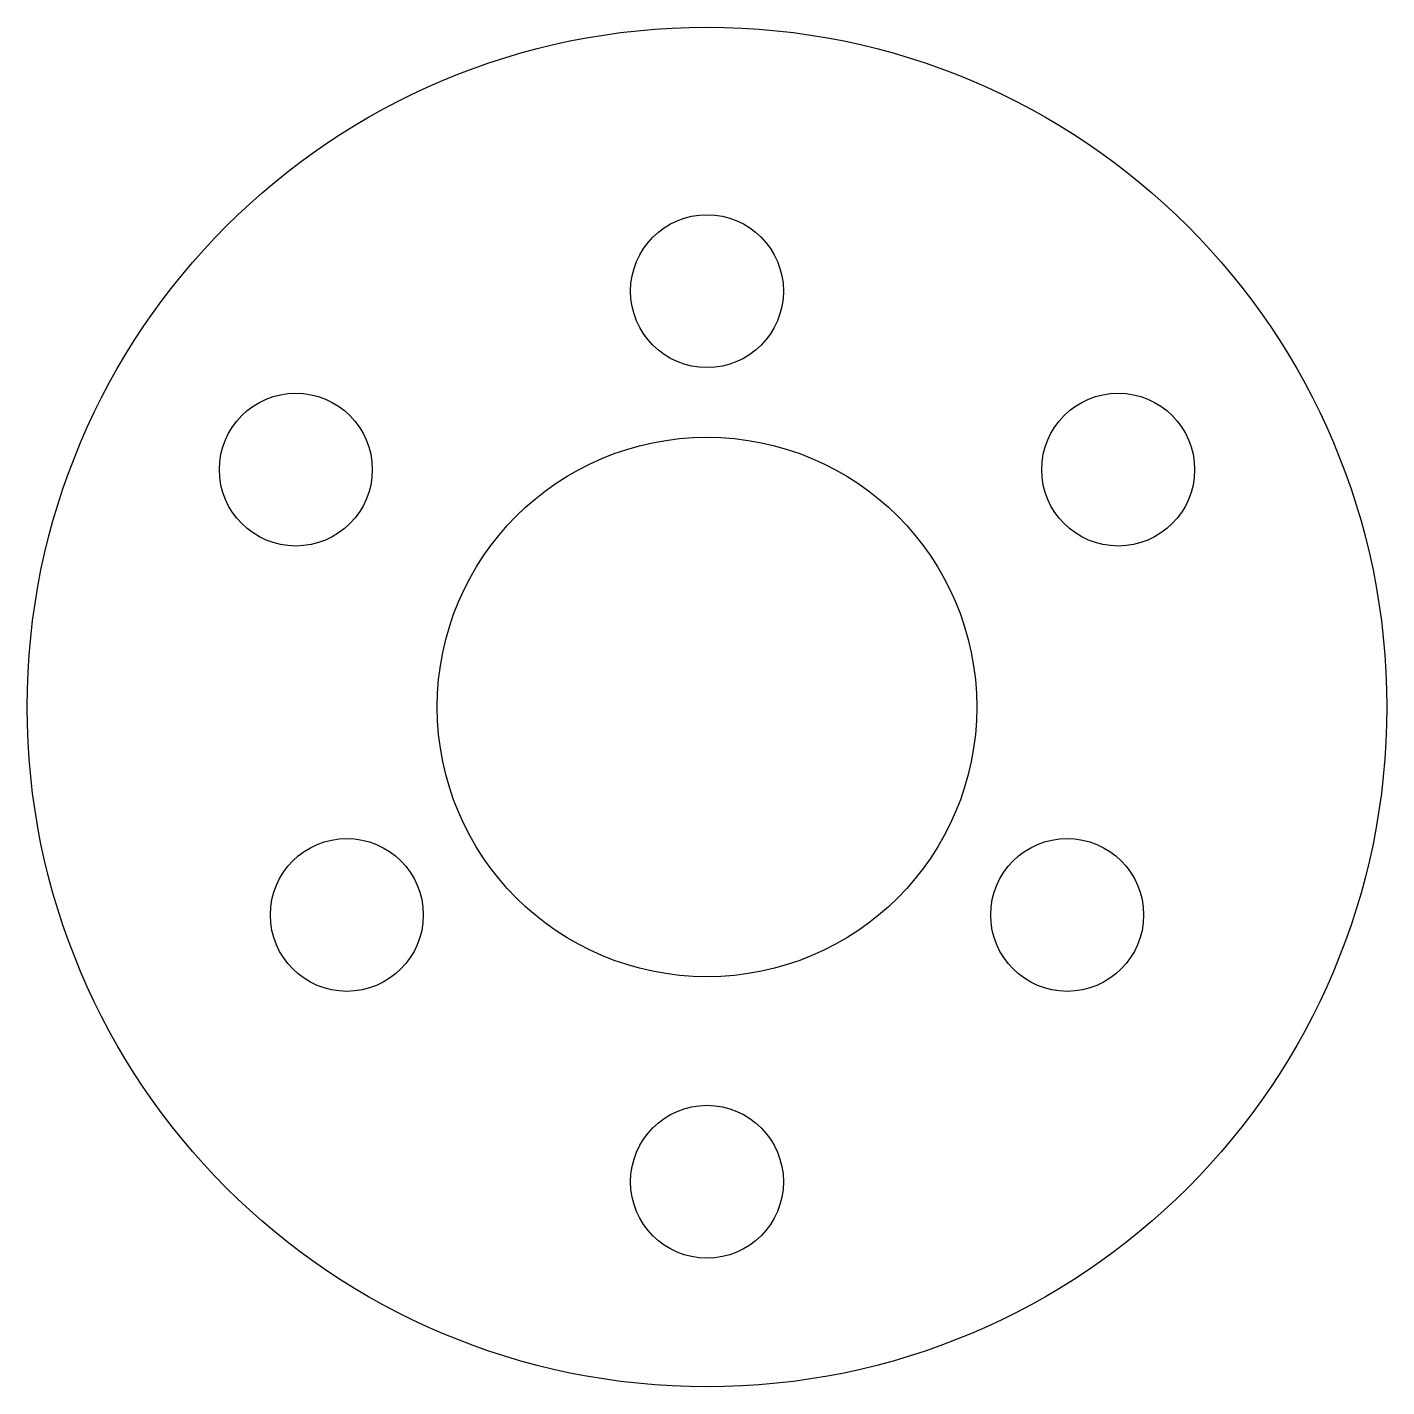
# Model space of a CAD drawing. Header units: millimetres. Extents: x -35.4 to -5.1, y -63.9 to -33.7.
import ezdxf

# ---------------------------------------------------------------- set-up
doc = ezdxf.new("R2010")
doc.units = ezdxf.units.MM
doc.layers.get('0').update_dxf_attribs({"linetype": 'CONTINUOUS'})

msp = doc.modelspace()

# ---------------------------------------------------------------- linework, layer by layer
for centre, radius in [((-20.25, -48.8), 15.121), ((-20.25, -39.55), 1.7), ((-29.396, -43.52), 1.7), ((-11.104, -43.52), 1.7), ((-20.25, -48.8), 6), ((-28.261, -53.425), 1.7), ((-12.239, -53.425), 1.7), ((-20.25, -59.36), 1.7)]:
    msp.add_circle(centre, radius)

doc.saveas('drawing.dxf')
